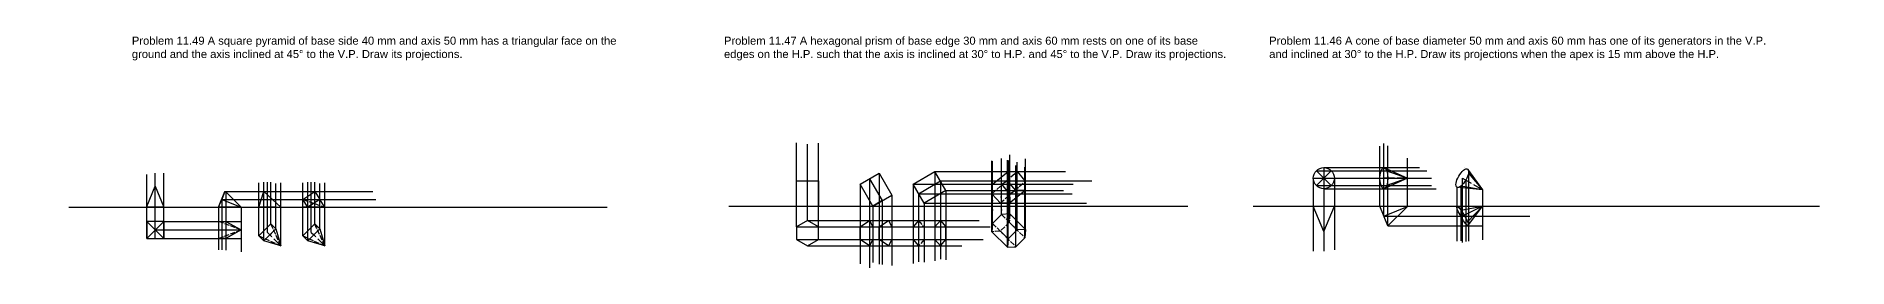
# Model space of a CAD drawing. Header units: millimetres. Extents: x 186 to 71940, y -203 to 575.
# Drawn here: x 24924 to 29219, y -146 to 403 of the extents above; entities that cross this region are included whole.
import ezdxf

# ---------------------------------------------------------------- set-up
doc = ezdxf.new("R2010")
doc.units = ezdxf.units.MM
doc.header["$MEASUREMENT"] = 0
doc.linetypes.add('ACAD_ISO02W100', pattern=[15, 12, -3])
doc.linetypes.add('ACAD_ISO04W100', pattern=[30, 24, -3, 0, -3])
doc.styles.get("Standard").update_dxf_attribs({"font": 'arial.ttf'})

msp = doc.modelspace()

# ---------------------------------------------------------------- linework, layer by layer
at = {"color": 1, "lineweight": -3}
for p, q in [((26726.46, -49.01), (26726.46, 150.35)), ((26752.44, -34.01), (26752.44, 147.4)), ((26778.42, -49.01), (26778.42, 149.37)), ((28109.43, -0.13), (28109.43, 142.29)), ((28118.93, -23.25), (28118.93, 148.48)), ((28128.42, -46.38), (28128.42, 143.29)), ((27976.4, 91.61), (28203.49, 91.61)), ((28174.43, -0.46), (28174.43, 114.03)), ((27951.4, 66.61), (27951.4, -106.62)), ((27958.73, 84.29), (28220.8, 84.29)), ((27958.73, 48.93), (28231.87, 48.93)), ((27976.4, 66.61), (27976.4, -106.62)), ((27976.4, 66.61), (28231.52, 66.61)), ((28001.4, 66.61), (28001.4, -103.34)), ((27976.4, 41.61), (28242.94, 41.61))]:
    msp.add_line(p, q, dxfattribs=at)
at = {"color": 254, "linetype": 'Continuous', "lineweight": -3, "true_color": 0xddb3d4}
for p, q in [((27189.65, -60.49), (27189.65, 107.94)), ((27191.04, -40.67), (27191.04, 106.63)), ((27212.26, -19.46), (27212.26, 113.21)), ((27230.69, -37.89), (27230.69, 109.26)), ((27232.08, -18.07), (27232.08, 121.7))]:
    msp.add_line(p, q, dxfattribs=at)
at = {"color": 240, "linetype": 'Continuous', "lineweight": -3, "true_color": 0xed1f24}
for p, q in [((27226.36, -97.2), (27226.36, 109.06)), ((27227.75, -77.37), (27227.75, 107.89)), ((27246.18, -95.8), (27246.18, 96.24)), ((27248.96, -56.16), (27248.96, 104.38)), ((27267.39, -74.59), (27267.39, 92.71)), ((27268.78, -54.77), (27268.78, 112.25)), ((27054.21, 52.33), (27054.32, 52.33)), ((27226.36, 52.33), (27227.75, 52.33)), ((27246.18, 52.33), (27248.96, 52.33)), ((27267.39, 52.33), (27268.78, 52.33)), ((27067.24, 29.85), (27067.35, 29.85)), ((27189.65, 22.23), (27191.04, 22.23)), ((27191.17, 14.06), (27192.56, 14.06)), ((27209.47, 22.23), (27212.26, 22.23)), ((27210.99, 14.06), (27213.77, 14.06)), ((27226.36, 29.85), (27227.75, 29.85)), ((27226.36, 7.37), (27227.75, 7.37)), ((27230.69, 22.23), (27232.08, 22.23)), ((27232.2, 14.06), (27233.59, 14.06)), ((27246.18, 29.85), (27248.96, 29.85)), ((27246.18, 7.37), (27248.96, 7.37)), ((27267.39, 29.85), (27268.78, 29.85)), ((27267.39, 7.37), (27268.78, 7.37)), ((27191.17, -8.42), (27192.56, -8.42)), ((27209.47, -0.24), (27212.26, -0.24)), ((27210.99, -8.42), (27213.77, -8.42)), ((27230.69, -0.24), (27232.08, -0.24))]:
    msp.add_line(p, q, dxfattribs=at)
at = {"color": 7, "linetype": 'Continuous', "lineweight": -3, "true_color": 0xffffff}
for p, q in [((27976.4, 91.61), (27976.4, 41.61)), ((27189.65, 29.85), (27191.04, 52.33)), ((27191.04, 52.33), (27212.26, 52.33)), ((27212.26, 52.33), (27230.69, 29.85)), ((27226.36, 59.95), (27227.75, 82.42)), ((27246.18, 37.47), (27226.36, 59.95)), ((27227.75, 82.42), (27248.96, 82.42)), ((27248.96, 82.42), (27267.39, 59.95)), ((27267.39, 59.95), (27267.39, 37.47)), ((27951.4, 66.61), (28001.4, 66.61)), ((27994.08, 48.93), (27958.73, 84.29)), ((27994.08, 84.29), (27958.73, 48.93)), ((27976.4, 66.61), (27994.08, 84.29)), ((27976.4, 66.61), (27994.08, 48.93)), ((27209.47, 7.37), (27189.65, 29.85)), ((27230.69, 7.37), (27209.47, 7.37)), ((27225.5, 29.85), (27226.36, 28.81)), ((27230.69, 29.85), (27230.69, 7.37)), ((27230.69, 23.53), (27232.2, 21.68)), ((27232.2, 21.68), (27232.2, 7.37)), ((27267.39, 37.47), (27246.18, 37.47)), ((27232.2, -0.8), (27232.08, -0.8)), ((27809, -0.13), (29151.63, -0.13)), ((28301.5, -9.51), (28352.59, -0.13)), ((28352.59, -0.13), (28305.54, -23.25)), ((28352.59, -0.13), (28317, -36.81)), ((28318.23, -46.38), (28352.59, -0.13))]:
    msp.add_line(p, q, dxfattribs=at)
at = {"color": 7, "lineweight": -3, "true_color": 0xffffff}
for p, q in [((28118.93, 91.61), (28174.43, 66.61)), ((28317.03, 88.26), (28352.59, 38.86)), ((25503.8, -2.33), (25503.8, 55.28)), ((25607.89, -2.33), (25607.89, 55.28)), ((26726.46, 0.29), (26726.46, 60.29)), ((26726.46, 60.29), (26778.42, 60.29)), ((26778.42, 60.29), (26778.42, 0.29)), ((26877.11, 52.25), (26922.11, 78.23)), ((26907.11, 0.29), (26877.11, 52.25)), ((26899.61, 65.24), (26929.61, 13.28)), ((26922.11, 78.23), (26952.11, 26.27)), ((27002.41, 52.33), (27054.32, 82.42)), ((27028.47, 7.37), (27002.41, 52.33)), ((27015.44, 29.85), (27067.35, 59.95)), ((27080.38, 37.47), (27054.32, 82.42)), ((27191.04, 52.33), (27227.75, 82.42)), ((27212.26, 52.33), (27226.36, 59.95)), ((28174.43, 66.61), (28118.93, 41.61)), ((28125.64, 84.29), (28174.43, 66.61)), ((28174.43, 66.61), (28125.64, 48.93)), ((28352.59, 38.86), (28292.03, 44.96)), ((28352.59, 38.86), (28301.5, 47.94)), ((28319.18, 78.56), (28352.59, 38.86)), ((25451.58, -2.33), (25463.43, 34.86)), ((25463.43, 34.86), (25503.8, -2.33)), ((25463.43, 34.86), (25503.8, 34.86)), ((25479.87, 34.86), (25503.8, 34.86)), ((25555.67, 16.26), (25583.95, 34.86)), ((25567.51, -2.33), (25555.67, 16.26)), ((25595.8, 16.26), (25567.25, -1.92)), ((25583.95, 34.86), (25595.8, 16.26)), ((25607.89, -2.33), (25595.8, 16.26)), ((26566.05, 0.29), (27654.24, 0.29)), ((26907.11, 0.29), (26952.11, 26.27)), ((26929.61, 13.28), (26907.11, 0.29)), ((27080.38, 37.47), (27028.47, 7.37)), ((27230.69, 7.37), (27267.39, 37.47)), ((27230.69, 29.85), (27246.18, 37.47)), ((25356.01, -35.99), (25372.76, -35.99)), ((25372.76, -35.99), (25372.76, -75.99)), ((25372.76, -35.99), (25409.86, -55.99)), ((25491.71, -2.33), (25451.58, -2.33)), ((25479.87, -41.84), (25491.71, -53.69)), ((25503.8, -94.06), (25503.8, -2.33)), ((25595.8, -2.33), (25555.67, -2.33)), ((25567.25, -1.92), (25607.89, -2.33)), ((25583.95, -41.84), (25595.8, -53.69)), ((25607.89, -94.06), (25607.89, -2.33)), ((26877.11, -49.01), (26899.61, -34.01)), ((26899.61, -34.01), (26907.11, -49.01)), ((26899.61, -34.01), (26944.61, -34.01)), ((26922.11, -49.01), (26944.61, -34.01)), ((26944.61, -34.01), (26952.11, -49.01)), ((27015.44, -34.01), (27002.41, -49.01)), ((27015.44, -34.01), (27067.35, -34.01)), ((27067.35, -34.01), (27054.32, -49.01)), ((27067.35, -34.01), (27080.38, -49.01)), ((27191.04, -40.67), (27189.65, -60.49)), ((27212.26, -19.46), (27191.04, -40.67)), ((27232.08, -18.07), (27212.26, -19.46)), ((27230.69, -37.89), (27248.96, -56.16)), ((27232.08, -18.07), (27268.78, -54.77)), ((25372.76, -75.99), (25356.01, -75.99)), ((25409.86, -55.99), (25372.76, -75.99)), ((25463.43, -81.97), (25451.58, -70.13)), ((25491.71, -53.69), (25463.43, -81.97)), ((25503.8, -94.06), (25463.43, -81.97)), ((25491.71, -53.69), (25503.8, -94.06)), ((25567.51, -81.97), (25555.67, -70.13)), ((25595.8, -53.69), (25567.51, -81.97)), ((25607.89, -94.06), (25567.51, -81.97)), ((25595.8, -53.69), (25607.89, -94.06)), ((26877.11, -79.01), (26877.11, -49.01)), ((26899.61, -94.01), (26877.11, -79.01)), ((26907.11, -79.01), (26899.61, -94.01)), ((26907.11, -49.01), (26907.11, -79.01)), ((26907.11, -49.01), (26922.11, -49.01)), ((26907.11, -79.01), (26922.11, -79.01)), ((26922.11, -79.01), (26922.11, -49.01)), ((26944.61, -94.01), (26922.11, -79.01)), ((26952.11, -79.01), (26944.61, -94.01)), ((26952.11, -49.01), (26952.11, -79.01)), ((27002.41, -49.01), (27002.41, -79.01)), ((27002.41, -79.01), (27015.44, -94.01)), ((27028.47, -49.01), (27054.32, -49.01)), ((27028.47, -79.01), (27054.32, -79.01)), ((27054.32, -49.01), (27054.32, -79.01)), ((27054.32, -79.01), (27067.35, -94.01)), ((27067.35, -94.01), (27080.38, -79.01)), ((27080.38, -79.01), (27080.38, -49.01)), ((27189.65, -60.49), (27226.36, -97.2)), ((27209.47, -59.1), (27227.75, -77.37)), ((27227.75, -77.37), (27226.36, -97.2)), ((27248.96, -56.16), (27227.75, -77.37)), ((27246.18, -95.8), (27267.39, -74.59)), ((27268.78, -54.77), (27248.96, -56.16)), ((27268.78, -54.77), (27267.39, -74.59)), ((26899.61, -94.01), (26944.61, -94.01)), ((27015.44, -94.01), (27067.35, -94.01)), ((27226.36, -97.2), (27246.18, -95.8))]:
    msp.add_line(p, q, dxfattribs=at)
at = {"color": 1}
for p, q in [((25185.9, -75.99), (25185.9, 75.65)), ((25205.9, -75.99), (25205.9, 78.27)), ((25225.9, -75.99), (25225.9, 78.56))]:
    msp.add_line(p, q, dxfattribs=at)
at = {"color": 7, "true_color": 0xffffff}
for p, q in [((25185.9, -0.17), (25205.9, 47.67)), ((25205.9, 47.67), (25225.9, -2.33)), ((25205.9, -2.33), (25205.9, 47.67)), ((25356.01, -2.33), (25370.75, 34.86)), ((25356.01, -2.33), (25363.38, 16.26)), ((25370.75, 34.86), (25363.38, 16.26)), ((25363.38, 16.26), (25409.86, -2.17)), ((25370.75, 34.86), (25372.76, 34.06)), ((25372.76, 34.06), (25409.86, -2.17)), ((25000.5, -2.33), (26277.52, -2.33)), ((25185.9, -2.33), (25185.9, -0.17)), ((25185.9, -2.33), (25205.9, -2.33)), ((25225.9, -2.33), (25185.9, -2.33)), ((25185.9, -35.99), (25185.9, -75.99)), ((25225.9, -35.99), (25185.9, -35.99)), ((25185.9, -35.99), (25185.9, -75.99)), ((25185.9, -75.99), (25225.9, -35.99)), ((25225.9, -75.99), (25185.9, -35.99)), ((25225.9, -2.33), (25205.9, -2.33)), ((25225.9, -75.99), (25225.9, -35.99)), ((25225.9, -35.99), (25225.9, -75.99)), ((25409.86, -2.17), (25356.01, -2.33)), ((25185.9, -75.99), (25225.9, -75.99))]:
    msp.add_line(p, q, dxfattribs=at)
at = {"color": 11, "lineweight": -3, "true_color": 0xf27172}
for p, q in [((25451.58, -70.13), (25451.58, 55.54)), ((25463.43, -81.97), (25463.43, 57.04)), ((25471.65, -61.91), (25471.65, 56.74)), ((25479.87, -41.84), (25479.87, 56.74)), ((25491.71, -53.69), (25491.71, 54.33)), ((25555.67, -70.13), (25555.67, 55.54)), ((25567.51, -81.97), (25567.51, 57.04)), ((25575.73, -61.91), (25575.73, 56.74)), ((25583.95, -41.84), (25583.95, 56.74)), ((25595.8, -53.69), (25595.8, 54.33)), ((25363.38, 16.26), (25521.74, 16.26)), ((25370.75, 34.86), (25508.21, 34.86))]:
    msp.add_line(p, q, dxfattribs=at)
at = {"color": 242, "lineweight": -3, "true_color": 0xcd2027}
for p, q in [((26877.11, 52.25), (26877.11, -136.21)), ((26899.61, 65.24), (26899.61, -145.67)), ((26922.11, 78.23), (26922.11, -136.84)), ((26907.11, 0.29), (26907.11, -133.05)), ((26929.61, 13.28), (26929.61, -137.78)), ((26952.11, 26.27), (26952.11, -140.15)), ((26752.44, -34.01), (27159, -34.01)), ((26726.46, -49.01), (27185.25, -49.01)), ((26726.46, -79.01), (27168.9, -79.01)), ((26752.44, -94.01), (27117.9, -94.01))]:
    msp.add_line(p, q, dxfattribs=at)
at = {"color": 3, "lineweight": -3}
for p, q in [((27002.41, 52.33), (27002.41, -135.51)), ((27054.32, 82.42), (27054.32, -129)), ((27067.35, 59.95), (27067.35, -124.99)), ((27015.44, 29.85), (27015.44, -132)), ((27028.47, 7.37), (27028.47, -132.51)), ((27080.38, 37.47), (27080.38, -127))]:
    msp.add_line(p, q, dxfattribs=at)
at = {"color": 3, "linetype": 'Continuous', "lineweight": -3}
for p, q in [((27002.41, 52.33), (27381.9, 52.33)), ((27015.44, 29.85), (27379.92, 29.85)), ((27028.47, 7.37), (27413.99, 7.37))]:
    msp.add_line(p, q, dxfattribs=at)
at = {"color": 1, "linetype": 'Continuous', "lineweight": -3}
for p, q in [((27054.32, 82.42), (27364.17, 82.42)), ((27067.35, 59.95), (27426.69, 59.95)), ((28292.03, 44.96), (28292.03, -82.84)), ((28301.5, 47.94), (28301.5, -82.13)), ((28304.53, 66.61), (28304.53, -85.66)), ((28312.75, 61.86), (28312.75, -83.55)), ((28319.05, 85.45), (28319.05, -82.84)), ((27080.38, 37.47), (27359.02, 37.47)), ((28352.59, 38.86), (28352.59, -79.43)), ((28118.93, -23.25), (28464.51, -23.25)), ((28128.42, -46.38), (28352.59, -46.38))]:
    msp.add_line(p, q, dxfattribs=at)
at = {"color": 7, "linetype": 'ACAD_ISO02W100', "lineweight": -3, "true_color": 0xffffff}
for p, q in [((27189.65, 29.85), (27248.96, 82.42)), ((27209.47, 7.37), (27267.39, 58.45)), ((25555.67, 16.26), (25607.89, -2.33)), ((25409.86, -55.99), (25356.01, -35.99)), ((25503.8, -94.06), (25479.87, -41.84)), ((25607.89, -94.06), (25583.95, -41.84)), ((27015.44, -34.01), (27028.47, -49.01)), ((27191.04, -40.67), (27246.18, -95.8)), ((27230.69, -37.89), (27209.47, -59.1)), ((27212.26, -19.46), (27267.39, -74.59)), ((27232.08, -18.07), (27230.69, -37.89)), ((25356.01, -75.99), (25409.86, -55.99)), ((25451.58, -70.13), (25503.8, -94.06)), ((25555.67, -70.13), (25607.89, -94.06)), ((27002.41, -49.01), (27080.38, -49.01)), ((27002.41, -79.01), (27080.38, -79.01)), ((27028.47, -79.01), (27015.44, -94.01)), ((27028.47, -49.01), (27028.47, -79.01)), ((27209.47, -59.1), (27189.65, -60.49))]:
    msp.add_line(p, q, dxfattribs=at)
at = {"color": 7, "linetype": 'ACAD_ISO04W100', "lineweight": -3, "true_color": 0xffffff}
for p, q in [((28174.43, 66.61), (28118.93, 66.61)), ((28352.59, 38.86), (28304.53, 66.61)), ((25471.65, -61.91), (25477.57, -67.83)), ((25503.8, -94.06), (25477.57, -67.83)), ((25575.73, -61.91), (25581.65, -67.83)), ((25607.89, -94.06), (25581.65, -67.83))]:
    msp.add_line(p, q, dxfattribs=at)
at = {"color": 3}
for p, q in [((25363.38, 16.26), (25363.38, -103.15)), ((25372.76, 34.06), (25372.76, -104.09)), ((25356.01, -2.33), (25356.01, -103.15)), ((25409.86, -2.17), (25409.86, -108.32))]:
    msp.add_line(p, q, dxfattribs=at)
at = {"color": 30, "lineweight": -3, "true_color": 0xf26722}
for p, q in [((25363.38, 16.26), (25728.87, 16.26)), ((25503.8, 34.86), (25721.96, 34.86))]:
    msp.add_line(p, q, dxfattribs=at)
at = {"color": 240, "true_color": 0xed1f24}
for p, q in [((25225.9, -35.99), (25409.86, -35.99)), ((25205.9, -55.99), (25409.86, -55.99)), ((25225.9, -75.99), (25409.86, -75.99))]:
    msp.add_line(p, q, dxfattribs=at)
at = {"color": 7}
for p, q in [((25356.01, -35.01), (25356.01, -75.99)), ((25356.01, -35.99), (25372.76, -35.99)), ((25372.76, -35.99), (25372.76, -75.99)), ((25479.87, -41.84), (25451.58, -70.13)), ((25479.87, -41.84), (25491.71, -53.69)), ((25583.95, -41.84), (25555.67, -70.13)), ((25583.95, -41.84), (25595.8, -53.69)), ((25372.76, -75.99), (25356.01, -75.99)), ((25463.43, -81.97), (25451.58, -70.13)), ((25491.71, -53.69), (25463.43, -81.97)), ((25567.51, -81.97), (25555.67, -70.13)), ((25595.8, -53.69), (25567.51, -81.97))]:
    msp.add_line(p, q, dxfattribs=at)
at = {"color": 7, "linetype": 'ACAD_ISO02W100'}
for p, q in [((25356.01, -35.99), (25372.76, -35.99)), ((25372.76, -35.99), (25372.76, -75.99)), ((25479.87, -41.84), (25491.71, -53.69)), ((25583.95, -41.84), (25595.8, -53.69)), ((25372.76, -75.99), (25356.01, -75.99)), ((25463.43, -81.97), (25451.58, -70.13)), ((25491.71, -53.69), (25463.43, -81.97)), ((25567.51, -81.97), (25555.67, -70.13)), ((25595.8, -53.69), (25567.51, -81.97))]:
    msp.add_line(p, q, dxfattribs=at)
at = {"color": 7, "lineweight": -3}
for p, q in [((27976.4, -60.13), (27951.4, -0.13)), ((27951.4, -0.13), (28001.4, -0.13)), ((27976.4, -0.13), (27976.4, -6.13)), ((27976.4, -60.13), (28001.4, -0.13)), ((27976.4, -6.13), (27976.4, -60.13)), ((28174.43, -0.46), (28109.43, -0.13)), ((28128.42, -46.38), (28109.43, -0.13)), ((28118.93, -23.25), (28124.48, -20.97)), ((28124.48, -20.97), (28174.43, -0.46)), ((28174.43, -0.46), (28128.42, -46.38))]:
    msp.add_line(p, q, dxfattribs=at)
at = {"color": 7, "lineweight": -3, "true_color": 0xffffff}
msp.add_lwpolyline([(26778.42, -79.01), (26778.42, -49.01), (26752.44, -34.01), (26726.46, -49.01), (26726.46, -79.01), (26752.44, -94.01)], close=True, dxfattribs=at)
at = {"color": 7, "linetype": 'Continuous', "lineweight": -3, "true_color": 0xffffff}
msp.add_circle((27976.4, 66.61), 25, dxfattribs=at)
at = {"color": 7, "lineweight": -3, "true_color": 0xffffff}
for centre, major_axis, start_param, end_param in [((28118.93, 66.61), (-9.5, 25), 6.2504278, 6.2831853), ((28304.53, 66.61), (4.28, 26.4), 6.2504278, 6.2831853), ((28118.93, 66.61), (-9.5, 25), 3.1088352, 3.1415927), ((28304.53, 66.61), (4.28, 26.4), 3.1088352, 3.1415927)]:
    msp.add_ellipse(centre, major_axis=major_axis, ratio=0.0431229, start_param=start_param, end_param=end_param, dxfattribs=at)
for centre, major_axis in [((28118.93, 66.61), (0, 25)), ((28304.53, 66.61), (12.5, 21.65))]:
    msp.add_ellipse(centre, major_axis=major_axis, ratio=0.3798496, dxfattribs=at)
at = {"color": 7, "linetype": 'Continuous', "lineweight": -3, "true_color": 0xffffff}
msp.add_ellipse((28305.54, -23.25), major_axis=(-13.51, 23.13), ratio=0.1506552, dxfattribs=at)

# ---------------------------------------------------------------- texts
at = {"color": 7, "true_color": 0xffffff, "char_height": 18.971, "attachment_point": 1}
for s, insert in [('Problem 11.49 A square pyramid of base side 40 mm and axis 50 mm has a triangular face on the \\Pground and the axis inclined at 45° to the V.P. Draw its projections.', (25150.39, 401.85)), ('Problem 11.47 A hexagonal prism of base edge 30 mm and axis 60 mm rests on one of its base \\Pedges on the H.P. such that the axis is inclined at 30° to H.P. and 45° to the V.P. Draw its projections.', (26554.23, 401.85)), ('Problem 11.46 A cone of base diameter 50 mm and axis 60 mm has one of its generators in the V.P. \\Pand inclined at 30° to the H.P. Draw its projections when the apex is 15 mm above the H.P.', (27846.9, 401.85))]:
    msp.add_mtext_dynamic_manual_height_columns(s, width=38495.3296, gutter_width=94.86, heights=[151.75], dxfattribs=dict(at, insert=insert))

doc.saveas('drawing.dxf')
